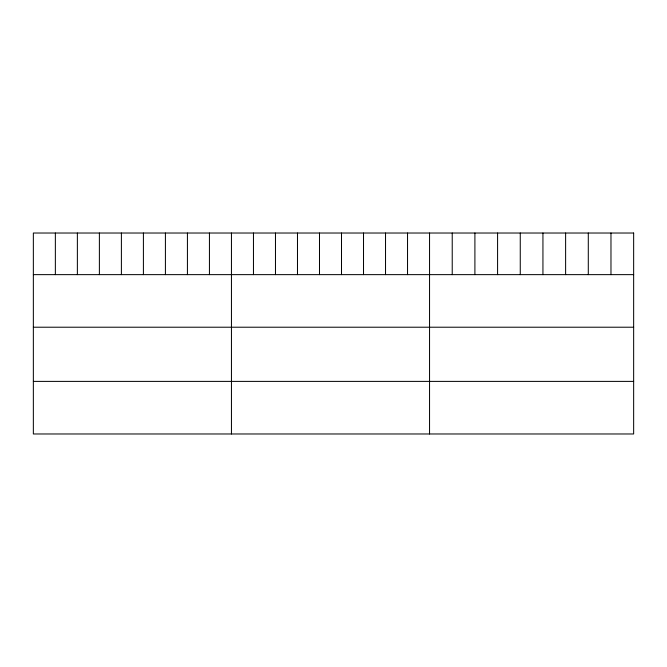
<?xml version="1.0" encoding="UTF-8"?>
<svg xmlns="http://www.w3.org/2000/svg" width="667" height="667" viewBox="0 0 667 667"><rect width="100%" height="100%" fill="white"/><g stroke="black" fill="none" stroke-linecap="round" stroke-linejoin="round"><path stroke-width="1" d="M33.35 274.637L633.65 274.637M33.35 327.214L633.65 327.214M33.35 381.391L633.65 381.391M610.972 233.025L610.972 274.637M588.294 233.025L588.294 274.637M565.616 233.025L565.616 274.637M542.938 233.025L542.938 274.637M520.26 233.025L520.26 274.637M497.582 233.025L497.582 274.637M474.904 233.025L474.904 274.637M452.226 233.025L452.226 274.637M429.548 233.025L429.548 433.975M407.537 233.025L407.537 274.637M385.526 233.025L385.526 274.637M363.515 233.025L363.515 274.637M341.504 233.025L341.504 274.637M319.493 233.025L319.493 274.637M297.482 233.025L297.482 274.637M275.471 233.025L275.471 274.637M253.46 233.025L253.46 274.637M231.449 233.025L231.449 433.975M209.438 233.025L209.438 274.637M187.427 233.025L187.427 274.637M165.416 233.025L165.416 274.637M143.405 233.025L143.405 274.637M121.394 233.025L121.394 274.637M99.383 233.025L99.383 274.637M77.372 233.025L77.372 274.637M55.361 233.025L55.361 274.637M633.65 233.025L33.35 233.025L33.35 433.975L633.65 433.975L633.65 233.025"/></g></svg>
